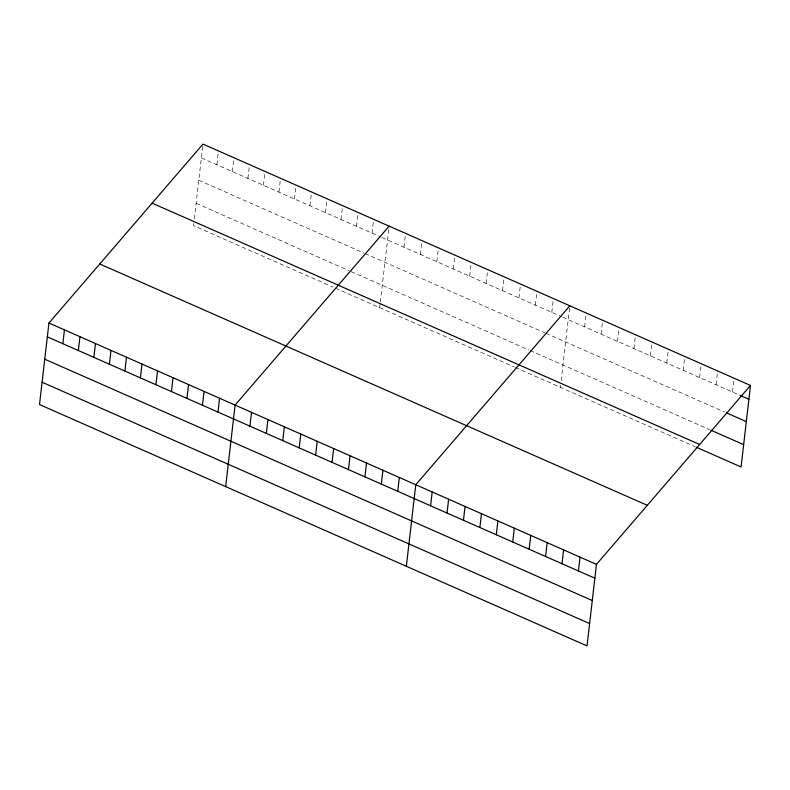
<?xml version="1.0" encoding="UTF-8"?>
<svg xmlns="http://www.w3.org/2000/svg" width="790" height="790" viewBox="0 0 790 790"><rect width="100%" height="100%" fill="white"/><g stroke="black" fill="none" stroke-linecap="round" stroke-linejoin="round"><path stroke-width="0.59" stroke-dasharray="3.95 2.96" d="M193.797 223.392L193.54 225.624L333.163 287.165M194.32 218.919L202.842 145.251M216.885 164.764L218.484 150.939M232.398 171.608L233.998 157.773M247.912 178.441L249.512 164.616M263.425 185.285L265.025 171.45M278.939 192.118L280.539 178.293M294.453 198.952L296.053 185.127M309.966 205.795L311.566 191.97M325.48 212.629L327.08 198.804M340.994 219.472L342.593 205.647M356.507 226.305L358.107 212.48M372.021 233.149L373.621 219.314M379.704 307.685L380.217 303.212M380.346 302.096L388.996 227.313M403.957 247.221L405.556 233.396M420.389 254.469L421.988 240.634M436.811 261.707L438.411 247.882M453.233 268.946L454.833 255.121M469.665 276.184L471.265 262.359M486.087 283.422L487.687 269.597M502.509 290.671L504.109 276.836M518.941 297.909L520.541 284.084M535.363 305.147L536.963 291.322M551.795 312.386L553.395 298.561M560.387 387.327L560.643 385.095M561.157 380.622L569.679 306.954M584.639 326.872L586.239 313.038M601.072 334.111L602.671 320.276M617.494 341.349L619.093 327.524M633.916 348.588L635.515 334.762M650.348 355.826L651.948 342.001M666.77 363.074L668.37 349.239M683.192 370.312L684.802 356.478M699.624 377.551L701.224 363.726M716.046 384.789L717.646 370.964M732.478 392.028L734.078 378.203M201.371 157.931L380.889 237.049M381.995 237.543L561.65 316.731M562.737 317.215L740.141 395.405M198.784 180.268L363.894 253.047M365 253.531L544.824 332.797M545.92 333.281L724.41 411.955M196.127 203.287L349.042 270.684M351.254 271.661L529.024 350.019M530.12 350.503L709.706 429.661M335.375 288.143L514.389 367.054M515.485 367.538L695.072 446.696"/><path stroke-width="1.19" d="M48.931 323.031L39.5 404.559L587.029 645.904L596.46 564.376L750.5 385.441L202.971 144.096L48.931 323.031L596.46 564.376M62.845 343.699L64.444 329.874M78.358 350.533L79.958 336.708M93.872 357.376L95.472 343.541M109.385 364.21L110.985 350.385M124.899 371.053L126.499 357.218M140.413 377.887L142.012 364.062M155.926 384.73L157.526 370.895M171.44 391.563L173.04 377.738M186.953 398.407L188.553 384.572M202.467 405.24L204.067 391.415M217.981 412.074L219.581 398.249M225.664 486.61L235.094 405.092L389.134 226.157M249.917 426.156L251.516 412.331M266.339 433.394L267.948 419.569M282.771 440.632L284.37 426.807M299.193 447.881L300.793 434.046M315.625 455.119L317.225 441.294M332.047 462.357L333.647 448.532M348.469 469.596L350.069 455.771M364.901 476.834L366.501 463.009M381.323 484.082L382.923 470.248M397.745 491.321L399.345 477.496M406.346 566.252L415.777 484.734L569.817 305.799M430.599 505.798L432.199 491.973M447.031 513.036L448.631 499.211M463.454 520.284L465.053 506.449M479.876 527.523L481.475 513.698M496.308 534.761L497.907 520.936M512.73 541.999L514.33 528.174M529.152 549.238L530.752 535.413M545.584 556.486L547.184 542.651M562.006 563.724L563.606 549.899M578.438 570.963L580.038 557.138M750.5 385.441L741.069 466.969L696.168 447.18M740.141 395.405L748.9 399.276M726.602 412.923L746.313 421.613M710.803 430.145L743.657 444.632M152.144 203.149L699.663 444.494M99.767 263.988L647.296 505.324M47.331 336.856L594.86 578.201M44.744 359.203L592.273 600.538M42.087 382.212L589.607 623.557"/></g></svg>
